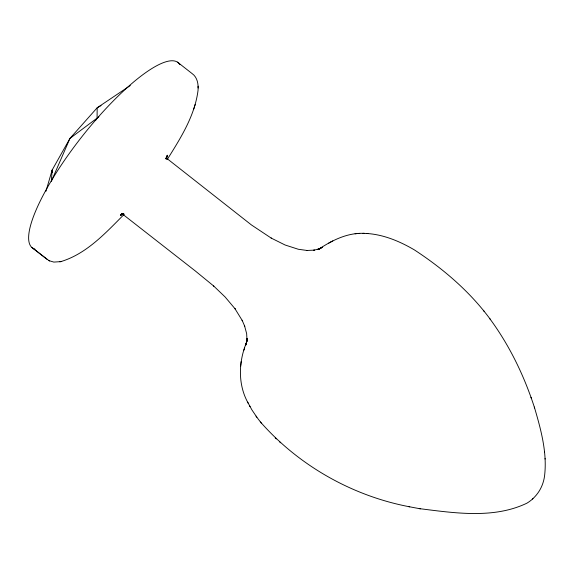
<?xml version="1.0" encoding="UTF-8"?>
<svg xmlns="http://www.w3.org/2000/svg" width="574" height="574" viewBox="0 0 574 574"><rect width="100%" height="100%" fill="white"/><g stroke="black" fill="none" stroke-linecap="round" stroke-linejoin="round"><path stroke-width="0.86" d="M177.466 62.107L192.132 73.601C197.434 77.282 198.532 84.335 198.044 90.326C194.844 115.848 180.516 138.262 167.163 159.637M246.095 343.496C238.461 362.689 237.901 385.14 248.334 403.443M240.621 366.025L240.893 364.052M240.987 363.328L241.252 361.405M166.438 158.23L166.482 156.853L166.324 158.919L166.381 157.419L166.431 158.517L166.374 157.879M166.116 159.063L167.027 155.776L166.288 158.187L167.644 155.202L166.187 158.41M246.777 341.394L245.801 345.074L247.344 338.803L246.633 342.032L247.064 338.481L246.971 339.736L246.648 333.63L244.51 325.652L244.739 326.326L242.128 320.242L242.407 320.787L234.838 308.489L235.153 308.898L225.087 296.952L213.485 285.823L213.822 286.117L195.325 270.978L122.183 213.822L123.101 214.073L122.312 213.951L121.049 214.891L122.915 213.607M45.963 191.264L52.155 170.019L69.956 138.399L97.171 107.783L130.276 85.548M243.928 350.154L244.675 347.88M245.399 345.62L247.43 339.406M193.718 109.067L194.199 107.611M194.751 105.889L195.246 104.382M166.087 158.761L167.185 155.898L166.589 157.391M166.065 158.668L166.776 157.305L166.015 158.74M95.7 120.253L97.078 118.144L98.893 116.665M124.364 214.138C105.881 232.678 86.774 253.758 60.952 261.579M419.271 508.621C454.457 512.991 493.748 519.147 526.982 503.14C531.201 500.636 534.825 497.184 537.723 493.245C541.332 488.302 543.614 482.469 544.496 476.42C547.431 453.245 541.052 430.026 534.609 407.978C524.342 376.128 509.633 345.534 489.715 318.57M532.493 499.036L532.887 498.655M122.133 214.159L120.576 215.401L122.477 213.901M121.882 214.26L120.798 214.891L123.008 213.657M364.512 233.374C347.88 232.484 332.389 240.111 318.936 249.116L322.33 247.2L318.168 249.374L321.053 248.068L317.393 249.604L320.027 248.585L313.497 250.307L314.495 250.121L306.602 250.479L307.363 250.508L298.329 249.267L285.113 245.005L271.136 238.059L271.538 238.303L251.455 224.958L166.352 158.051M101.046 105.594L97.171 107.783L97.078 118.144L69.956 138.399L51.344 181.362L52.155 170.019L52.535 172.666M328.658 243.168L330.567 242.135M330.811 241.998L332.784 240.937M121.896 214.195L122.793 213.758M122.384 213.973L121.602 214.246L123.173 213.837L121.925 214.009L122.858 213.973L122.312 213.951M49.106 260.689L53.834 262.088L60.643 261.644M59.897 261.801L61.683 261.421M355.069 233.783L356.633 233.654M358.169 233.518L359.776 233.381M366.327 233.46C383.432 234.443 399.683 241.295 414.299 249.848C443.221 268.74 470.049 291.692 490.562 319.668M363.005 233.317L367.862 233.518M260.467 422.019C298.911 465.715 352.501 495.993 409.721 506.82M408.501 506.598L420.426 508.829M31.886 247.444L48.962 260.61M48.453 260.345L49.615 260.955M32.897 248.233L46.932 259.297M275.211 437.94L276.295 438.909M279.581 441.808L280.672 442.776M483.373 310.326L484.241 311.46M247.667 402.166L251.914 409.901L256.887 417.269M256.011 416.128L261.349 423.174M249.367 405.395L250.049 406.693M531.007 397.294L531.352 398.306M534.286 407.045L534.609 407.978M166.252 157.312L166.553 158.79M544.439 451.544L544.504 452.233M545.056 458.461L545.106 459.056M198.087 86.193L198.109 86.954M198.109 87.277L198.13 88.03M34.971 249.195A117.864 29.719 -51.8 0 1 81.666 136.999A117.864 29.719 -51.8 0 1 179.863 64.604"/></g></svg>
